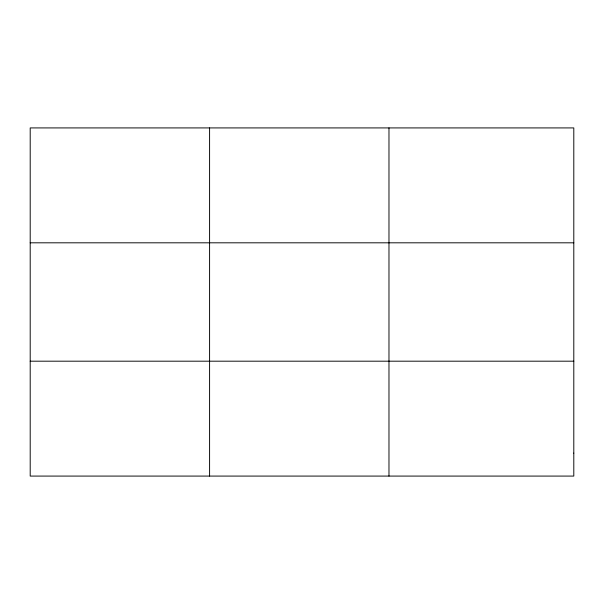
<?xml version="1.0" encoding="UTF-8"?>
<svg xmlns="http://www.w3.org/2000/svg" width="604" height="604" viewBox="0 0 604 604"><rect width="100%" height="100%" fill="white"/><g stroke="black" fill="none" stroke-linecap="round" stroke-linejoin="round"><path stroke-width="0.91" d="M209.588 476.08L209.588 127.92M388.976 476.08L388.976 127.92M30.2 242.816L573.8 242.816M30.2 361.184L573.8 361.184M573.8 453.098L573.8 476.08L30.2 476.08L30.2 127.92L573.8 127.92L573.8 453.098"/></g></svg>
